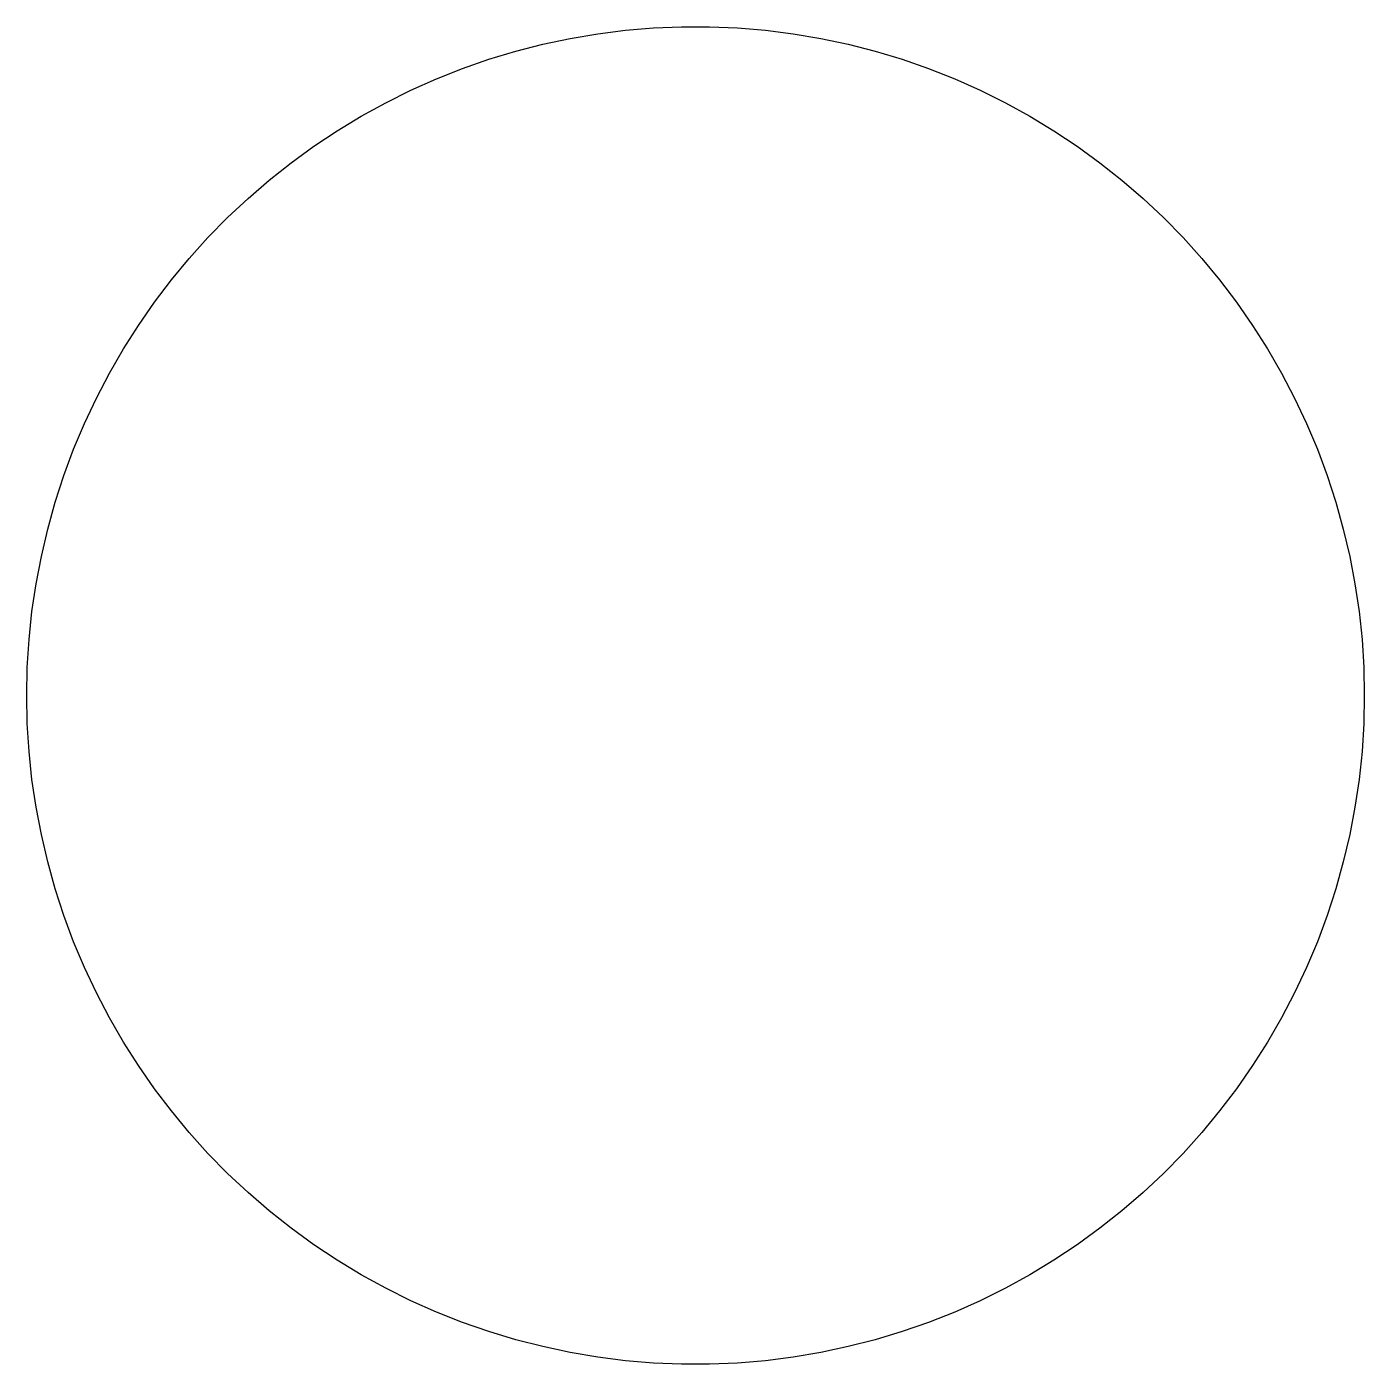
# Model space of a CAD drawing. Header units: metres. Extents: x 0 to 5.8, y -7.5 to 7.5.
# Drawn here: x 2.0571 to 2.2185, y 0.313 to 0.4744 of the extents above; entities that cross this region are included whole.
import ezdxf

# ---------------------------------------------------------------- set-up
doc = ezdxf.new("R2010")
doc.units = ezdxf.units.M

msp = doc.modelspace()

# ---------------------------------------------------------------- linework, layer by layer
for p, q in [((2.11935, 0.472275), (2.12267, 0.472977)), ((2.12267, 0.472977), (2.12599, 0.473541)), ((2.12599, 0.473541), (2.12935, 0.473953)), ((2.12935, 0.473953), (2.13272, 0.474243)), ((2.13272, 0.474243), (2.13609, 0.47438)), ((2.13609, 0.47438), (2.13948, 0.47438)), ((2.13948, 0.47438), (2.14285, 0.474243)), ((2.14285, 0.474243), (2.14622, 0.473953)), ((2.14622, 0.473953), (2.14958, 0.473541)), ((2.14958, 0.473541), (2.15291, 0.472977)), ((2.15291, 0.472977), (2.15622, 0.472275)), ((2.11285, 0.470459), (2.11609, 0.471436)), ((2.11609, 0.471436), (2.11935, 0.472275)), ((2.15622, 0.472275), (2.15948, 0.471436)), ((2.15948, 0.471436), (2.16273, 0.470459)), ((2.10965, 0.469345), (2.11285, 0.470459)), ((2.16273, 0.470459), (2.16592, 0.469345)), ((2.10342, 0.466721), (2.10651, 0.468094)), ((2.10651, 0.468094), (2.10965, 0.469345)), ((2.16592, 0.469345), (2.16907, 0.468094)), ((2.16907, 0.468094), (2.17215, 0.466721)), ((2.1004, 0.46521), (2.10342, 0.466721)), ((2.17215, 0.466721), (2.17519, 0.46521)), ((2.09743, 0.463593), (2.1004, 0.46521)), ((2.17519, 0.46521), (2.17815, 0.463593)), ((2.09454, 0.461838), (2.09743, 0.463593)), ((2.17815, 0.463593), (2.18103, 0.461838)), ((2.09172, 0.459961), (2.09454, 0.461838)), ((2.18103, 0.461838), (2.18385, 0.459961)), ((2.08899, 0.457977), (2.09172, 0.459961)), ((2.18385, 0.459961), (2.18658, 0.457977)), ((2.08633, 0.455887), (2.08899, 0.457977)), ((2.18658, 0.457977), (2.18924, 0.455887)), ((2.08379, 0.453674), (2.08633, 0.455887)), ((2.18924, 0.455887), (2.19179, 0.453674)), ((2.08131, 0.451355), (2.08379, 0.453674)), ((2.19179, 0.453674), (2.19426, 0.451355)), ((2.07895, 0.448944), (2.08131, 0.451355)), ((2.19426, 0.451355), (2.19662, 0.448944)), ((2.07669, 0.446426), (2.07895, 0.448944)), ((2.19662, 0.448944), (2.19888, 0.446426)), ((2.07454, 0.443832), (2.07669, 0.446426)), ((2.19888, 0.446426), (2.20103, 0.443832)), ((2.07249, 0.441132), (2.07454, 0.443832)), ((2.20103, 0.443832), (2.20308, 0.441132)), ((2.07056, 0.438354), (2.07249, 0.441132)), ((2.20308, 0.441132), (2.20502, 0.438354)), ((2.06876, 0.435501), (2.07056, 0.438354)), ((2.20502, 0.438354), (2.20682, 0.435501)), ((2.06706, 0.432571), (2.06876, 0.435501)), ((2.20682, 0.435501), (2.20851, 0.432571)), ((2.06549, 0.429581), (2.06706, 0.432571)), ((2.20851, 0.432571), (2.21008, 0.429581)), ((2.06406, 0.426514), (2.06549, 0.429581)), ((2.21008, 0.429581), (2.21152, 0.426514)), ((2.06274, 0.423401), (2.06406, 0.426514)), ((2.21152, 0.426514), (2.21283, 0.423401)), ((2.06157, 0.420242), (2.06274, 0.423401)), ((2.21283, 0.423401), (2.214, 0.420242)), ((2.06052, 0.417023), (2.06157, 0.420242)), ((2.214, 0.420242), (2.21506, 0.417023)), ((2.05962, 0.413757), (2.06052, 0.417023)), ((2.21506, 0.417023), (2.21596, 0.413757)), ((2.05884, 0.410477), (2.05962, 0.413757)), ((2.21596, 0.413757), (2.21674, 0.410477)), ((2.05821, 0.40715), (2.05884, 0.410477)), ((2.21674, 0.410477), (2.21736, 0.40715)), ((2.05771, 0.403809), (2.05821, 0.40715)), ((2.21736, 0.40715), (2.21786, 0.403809)), ((2.05736, 0.400452), (2.05771, 0.403809)), ((2.21786, 0.403809), (2.21822, 0.400452)), ((2.05714, 0.397079), (2.05736, 0.400452)), ((2.21822, 0.400452), (2.21843, 0.397079)), ((2.05708, 0.393692), (2.05714, 0.397079)), ((2.21843, 0.397079), (2.21849, 0.393692)), ((2.05714, 0.39032), (2.05708, 0.393692)), ((2.21849, 0.393692), (2.21843, 0.39032)), ((2.05736, 0.386948), (2.05714, 0.39032)), ((2.21843, 0.39032), (2.21822, 0.386948)), ((2.05771, 0.383575), (2.05736, 0.386948)), ((2.21822, 0.386948), (2.21786, 0.383575)), ((2.05821, 0.380234), (2.05771, 0.383575)), ((2.21786, 0.383575), (2.21736, 0.380234)), ((2.05884, 0.376907), (2.05821, 0.380234)), ((2.21736, 0.380234), (2.21674, 0.376907)), ((2.05962, 0.373627), (2.05884, 0.376907)), ((2.21674, 0.376907), (2.21596, 0.373627)), ((2.06052, 0.370361), (2.05962, 0.373627)), ((2.21596, 0.373627), (2.21506, 0.370361)), ((2.06157, 0.367157), (2.06052, 0.370361)), ((2.21506, 0.370361), (2.214, 0.367157)), ((2.06274, 0.363983), (2.06157, 0.367157)), ((2.214, 0.367157), (2.21283, 0.363983)), ((2.06406, 0.36087), (2.06274, 0.363983)), ((2.21283, 0.363983), (2.21152, 0.36087)), ((2.06549, 0.357803), (2.06406, 0.36087)), ((2.21152, 0.36087), (2.21008, 0.357803)), ((2.06706, 0.354813), (2.06549, 0.357803)), ((2.21008, 0.357803), (2.20851, 0.354813)), ((2.06876, 0.351883), (2.06706, 0.354813)), ((2.20851, 0.354813), (2.20682, 0.351883)), ((2.07056, 0.34903), (2.06876, 0.351883)), ((2.20682, 0.351883), (2.20502, 0.34903)), ((2.07249, 0.346252), (2.07056, 0.34903)), ((2.20502, 0.34903), (2.20308, 0.346252)), ((2.07454, 0.343567), (2.07249, 0.346252)), ((2.20308, 0.346252), (2.20103, 0.343567)), ((2.07669, 0.340958), (2.07454, 0.343567)), ((2.20103, 0.343567), (2.19888, 0.340958)), ((2.07895, 0.33844), (2.07669, 0.340958)), ((2.19888, 0.340958), (2.19662, 0.33844)), ((2.08131, 0.336029), (2.07895, 0.33844)), ((2.19662, 0.33844), (2.19426, 0.336029)), ((2.08379, 0.33371), (2.08131, 0.336029)), ((2.19426, 0.336029), (2.19179, 0.33371)), ((2.08633, 0.331512), (2.08379, 0.33371)), ((2.19179, 0.33371), (2.18924, 0.331512)), ((2.08899, 0.329407), (2.08633, 0.331512)), ((2.18924, 0.331512), (2.18658, 0.329407)), ((2.09172, 0.327423), (2.08899, 0.329407)), ((2.18658, 0.329407), (2.18385, 0.327423)), ((2.09454, 0.325546), (2.09172, 0.327423)), ((2.18385, 0.327423), (2.18103, 0.325546)), ((2.09743, 0.323792), (2.09454, 0.325546)), ((2.18103, 0.325546), (2.17815, 0.323792)), ((2.1004, 0.322174), (2.09743, 0.323792)), ((2.17815, 0.323792), (2.17519, 0.322174)), ((2.10342, 0.320663), (2.1004, 0.322174)), ((2.17519, 0.322174), (2.17215, 0.320663)), ((2.10651, 0.31929), (2.10342, 0.320663)), ((2.17215, 0.320663), (2.16907, 0.31929)), ((2.10965, 0.318054), (2.10651, 0.31929)), ((2.11285, 0.31694), (2.10965, 0.318054)), ((2.16592, 0.318054), (2.16273, 0.31694)), ((2.16907, 0.31929), (2.16592, 0.318054)), ((2.11609, 0.315964), (2.11285, 0.31694)), ((2.16273, 0.31694), (2.15948, 0.315964)), ((2.11935, 0.315125), (2.11609, 0.315964)), ((2.12267, 0.314407), (2.11935, 0.315125)), ((2.15622, 0.315125), (2.15291, 0.314407)), ((2.15948, 0.315964), (2.15622, 0.315125)), ((2.12599, 0.313858), (2.12267, 0.314407)), ((2.12935, 0.313431), (2.12599, 0.313858)), ((2.13272, 0.313141), (2.12935, 0.313431)), ((2.13609, 0.313004), (2.13272, 0.313141)), ((2.14285, 0.313141), (2.13948, 0.313004)), ((2.14622, 0.313431), (2.14285, 0.313141)), ((2.14958, 0.313858), (2.14622, 0.313431)), ((2.15291, 0.314407), (2.14958, 0.313858)), ((2.13948, 0.313004), (2.13609, 0.313004))]:
    msp.add_line(p, q)

doc.saveas('drawing.dxf')
